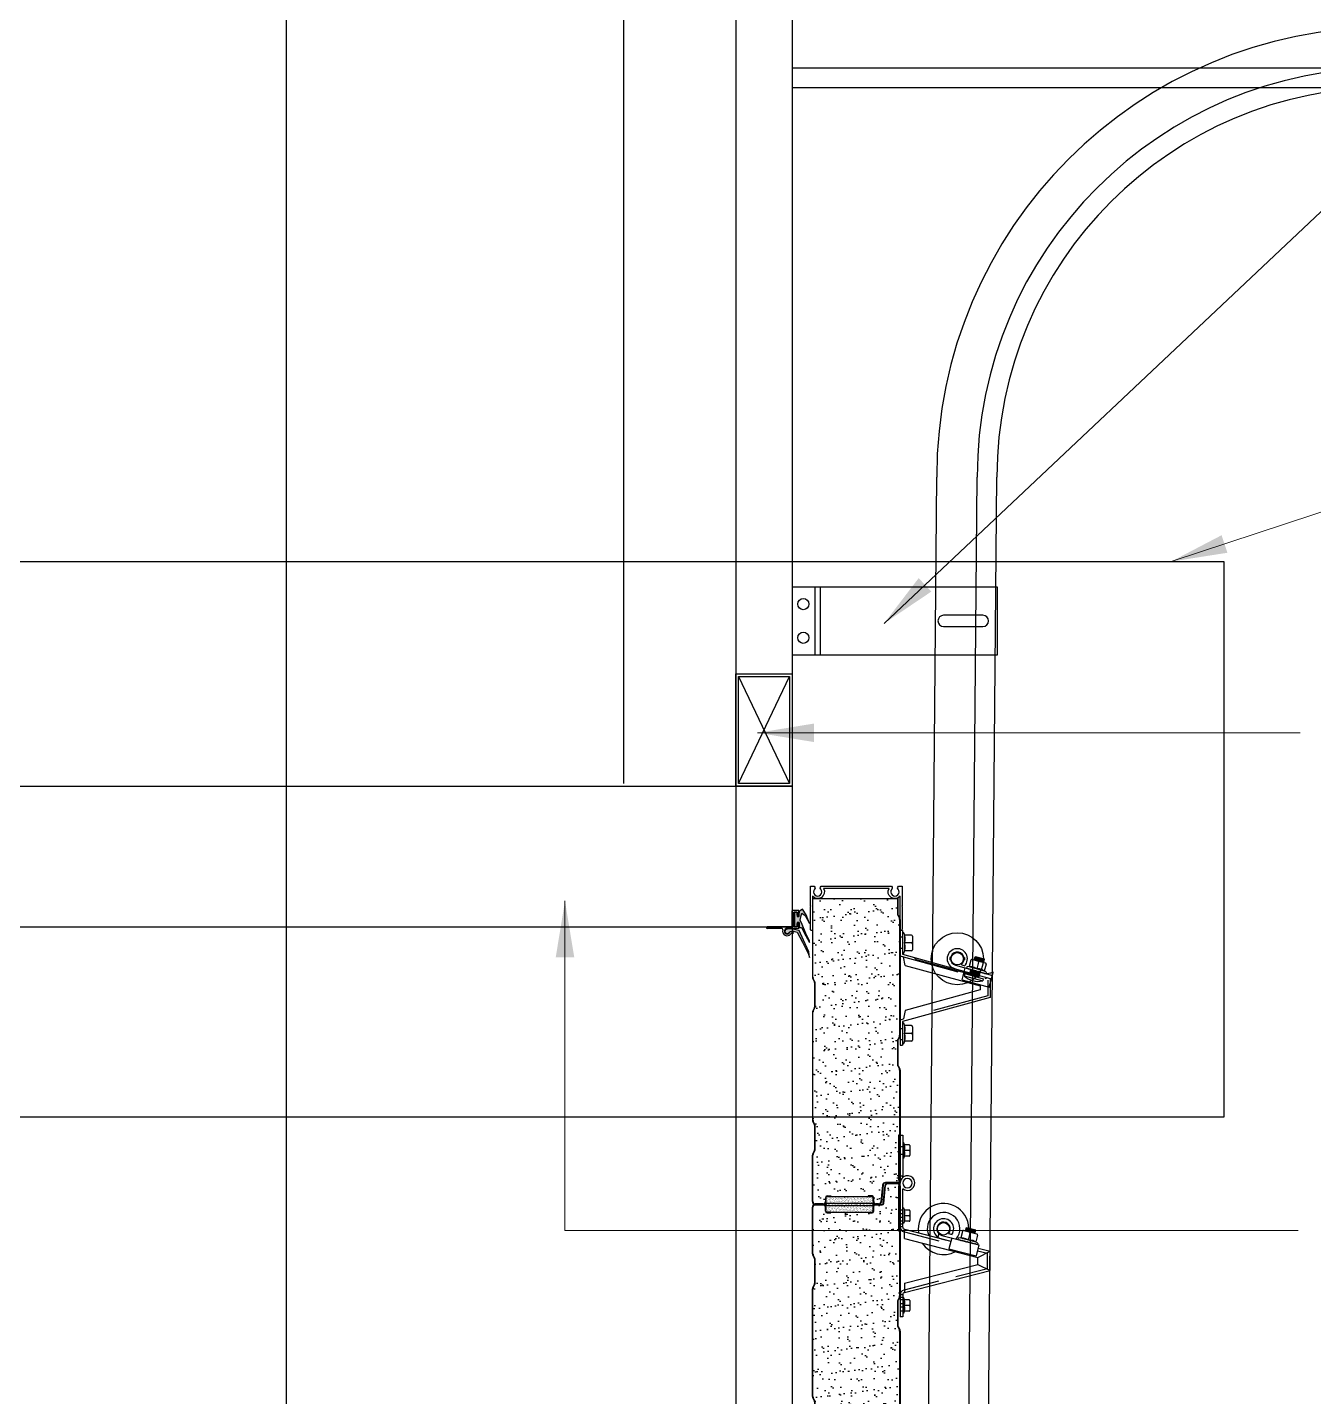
# Model space of a CAD drawing. Header units: millimetres. Extents: x 909 to 159266, y 137 to 21462.
# Drawn here: x 41708 to 42851, y 11241 to 12459 of the extents above; entities that cross this region are included whole.
import ezdxf

# ---------------------------------------------------------------- set-up
doc = ezdxf.new("R2010")
doc.units = ezdxf.units.MM
doc.header["$LTSCALE"] = 50
doc.header["$MEASUREMENT"] = 0
for name, pattern in [('HIDDEN', [2, 1, -1]), ('HIDDEN2', [0.1875, 0.125, -0.0625]), ('주단면도-2$0$주단면도-1$0$STD_CENTER', [66, 60, -2, 2, -2])]:
    doc.linetypes.add(name, pattern=pattern)
for name, color, linetype in [('HFC-23-파이프', 3, 'Continuous'), ('OHD Frame', 2, 'Continuous'), ('OHD Panel', 5, 'Continuous'), ('OHD Track', 4, 'Continuous'), ('주단면도-1$0$A-SECT-DOOR', 8, 'Continuous'), ('주단면도-1$0$주단면도-1$0$A-FLOR-GW', 6, 'Continuous'), ('주단면도-2$0$주단면도-1$0$A-ST-AXIS-CEN', 252, '주단면도-2$0$주단면도-1$0$STD_CENTER')]:
    doc.layers.add(name, color=color, linetype=linetype)
doc.styles.get("Standard").update_dxf_attribs({"font": 'NanumGothicBold.ttf'})
doc.dimstyles.new('ISO-25', dxfattribs={"dimtxt": 2.5, "dimasz": 2.5, "dimexe": 1.25, "dimexo": 0.625, "dimtad": 1, "dimtxsty": 'Standard', "dimcen": 2.5, "dimadec": 0, "dimazin": 0, "dimtfac": 1, "dimtmove": 0, "dimatfit": 3, "dimfxl": 1, "dimarcsym": 0})

# ---------------------------------------------------------------- blocks, each defined once
blk = doc.blocks.new('2인치 TOP HINGE 단면')
for p, q in [((15487.1, 13540.1), (15487.1, 13517.6)), ((15489.1, 13540.1), (15487.1, 13540.1)), ((15489.1, 13540.1), (15489.1, 13519.1)), ((15490.4, 13538.1), (15489.1, 13538.1)), ((15497.1, 13536.1), (15491.1, 13536.1)), ((15491.1, 13536.1), (15491.1, 13522.1)), ((15498.1, 13535.1), (15498.1, 13523.1)), ((15489.1, 13520.1), (15490.4, 13520.1)), ((15489.1, 13519.1), (15567.1, 13497.6)), ((15497.1, 13529.1), (15491.1, 13529.1)), ((15497.1, 13522.1), (15491.1, 13522.1)), ((15487.1, 13517.6), (15490.1, 13516.8)), ((15491.5, 13509.1), (15490.1, 13516.8)), ((15491.5, 13509.1), (15558.1, 13490.8)), ((15532.5, 13516), (15531.4, 13516)), ((15531.4, 13516), (15531.4, 13514)), ((15532.5, 13514), (15531.4, 13514)), ((15536.3, 13509.2), (15569.1, 13500.2)), ((15541.2, 13510), (15544.2, 13508.6)), ((15542.1, 13496.2), (15545, 13506.8)), ((15543.3, 13516), (15544.4, 13516)), ((15543.3, 13514), (15544.4, 13514)), ((15544.4, 13516), (15544.4, 13514)), ((15546.3, 13507.7), (15546, 13506.6)), ((15550, 13513.7), (15548.5, 13508)), ((15548.5, 13508), (15561.9, 13504.2)), ((15551.3, 13514.4), (15562.8, 13511.3)), ((15561.5, 13511.9), (15552.9, 13514.7)), ((15553.2, 13514.3), (15552.9, 13514.7)), ((15552.9, 13514), (15553.1, 13514.2)), ((15553, 13514.8), (15553.4, 13515)), ((15553.2, 13515.7), (15553.6, 13515.9)), ((15561.7, 13512.8), (15553.2, 13515.6)), ((15553.4, 13515.2), (15553.2, 13515.6)), ((15553.4, 13516.6), (15553.9, 13516.8)), ((15562, 13513.7), (15553.4, 13516.5)), ((15553.6, 13516), (15553.4, 13516.4)), ((15562, 13514.6), (15554, 13516.8)), ((15556.8, 13511.9), (15555.2, 13506.1)), ((15561.5, 13512), (15561.2, 13512.4)), ((15561.2, 13511.7), (15561.4, 13511.9)), ((15561.3, 13512.5), (15561.7, 13512.7)), ((15561.5, 13513.4), (15561.9, 13513.6)), ((15561.7, 13512.9), (15561.5, 13513.3)), ((15561.9, 13513.7), (15561.7, 13514.1)), ((15561.8, 13514.3), (15562, 13514.4)), ((15563.5, 13510), (15561.9, 13504.2)), ((15542.1, 13496.2), (15566.2, 13489.6)), ((15544.6, 13501.8), (15544.1, 13499.8)), ((15544.1, 13499.8), (15560.5, 13495.3)), ((15544.6, 13501.8), (15561, 13497.2)), ((15547, 13506.5), (15547, 13506.3)), ((15547, 13506.5), (15547.9, 13506)), ((15548, 13506.3), (15547.9, 13506)), ((15548, 13506.3), (15548.9, 13505.8)), ((15558.6, 13503.3), (15559.5, 13502.8)), ((15559.6, 13503.1), (15559.5, 13502.8)), ((15559.6, 13503.1), (15560.5, 13502.6)), ((15560.5, 13502.8), (15560.5, 13502.6)), ((15560.5, 13502.8), (15561.4, 13502.3)), ((15561, 13497.2), (15560.5, 13495.3)), ((15561.5, 13502.5), (15561.4, 13502.3)), ((15561.5, 13502.5), (15562.4, 13502)), ((15563.7, 13503), (15563.4, 13501.9)), ((15566.2, 13489.6), (15569.8, 13502.7)), ((15567.1, 13497.6), (15567.1, 13480.6)), ((15558.1, 13487.5), (15491.5, 13469.1)), ((15558.1, 13490.8), (15558.1, 13487.5)), ((15567.1, 13480.6), (15489.1, 13459.1)), ((15487.1, 13460.6), (15490.1, 13461.5)), ((15487.1, 13460.6), (15487.1, 13438.1)), ((15489.1, 13459.1), (15489.1, 13438.1)), ((15491.5, 13469.1), (15490.1, 13461.5)), ((15490.4, 13457.6), (15489.1, 13457.6)), ((15497.1, 13455.6), (15491.1, 13455.6)), ((15491.1, 13455.6), (15491.1, 13441.6)), ((15497.1, 13448.6), (15491.1, 13448.6)), ((15498.1, 13454.6), (15498.1, 13442.6)), ((15487.1, 13438.1), (15489.1, 13438.1)), ((15489.4, 13441.6), (15489.1, 13440.6)), ((15489.1, 13439.6), (15490.4, 13439.6)), ((15497.1, 13441.6), (15491.1, 13441.6))]:
    blk.add_line(p, q)
at = {"color": 5, "linetype": 'HIDDEN'}
for p, q in [((15489.1, 13534.1), (15487.1, 13534.1)), ((15489.1, 13524.1), (15487.1, 13524.1)), ((15490.1, 13516.8), (15565.1, 13496.1)), ((15501.3, 13514.5), (15499.6, 13516.2)), ((15501.3, 13514.5), (15562.8, 13497.6)), ((15548.7, 13501.4), (15549.1, 13501.6)), ((15557.2, 13498.5), (15548.7, 13501.3)), ((15548.9, 13500.9), (15548.7, 13501.3)), ((15548.7, 13500.6), (15548.9, 13500.7)), ((15548.9, 13502.3), (15549.3, 13502.5)), ((15557.5, 13499.4), (15548.9, 13502.2)), ((15549.1, 13501.7), (15548.9, 13502.1)), ((15557.7, 13500.2), (15549.1, 13503.1)), ((15549.2, 13503.1), (15549.6, 13503.4)), ((15549.4, 13502.6), (15549.2, 13503)), ((15549.4, 13504), (15549.8, 13504.2)), ((15557.9, 13501.1), (15549.4, 13503.9)), ((15549.6, 13503.5), (15549.4, 13503.9)), ((15558.2, 13502), (15549.6, 13504.8)), ((15549.9, 13504.4), (15549.6, 13504.8)), ((15549.7, 13504.9), (15550.1, 13505.1)), ((15550.1, 13505.2), (15550, 13505.5)), ((15558.4, 13502.9), (15553.5, 13504.5)), ((15556.9, 13499), (15557.4, 13499.3)), ((15557.2, 13498.6), (15556.9, 13499)), ((15557, 13498.3), (15557.2, 13498.4)), ((15557.4, 13499.4), (15557.2, 13499.8)), ((15557.3, 13500), (15557.7, 13500.2)), ((15557.5, 13500.8), (15557.9, 13501.1)), ((15557.7, 13500.3), (15557.5, 13500.7)), ((15557.7, 13501.7), (15558.1, 13501.9)), ((15557.9, 13501.2), (15557.7, 13501.6)), ((15558.2, 13502.1), (15557.9, 13502.5)), ((15558, 13502.6), (15558.4, 13502.8)), ((15558.4, 13502.9), (15558.3, 13503.2)), ((15562.8, 13497.6), (15565.1, 13498.2)), ((15565.1, 13496.1), (15565.1, 13482.1)), ((15565.1, 13482.1), (15490.1, 13461.5)), ((15487.1, 13453.1), (15489.1, 13453.1)), ((15487.1, 13443.1), (15489.1, 13443.1))]:
    blk.add_line(p, q, dxfattribs=at)
at = {"color": 0}
for p, q in [((15548.9, 13506), (15548.9, 13505.8)), ((15548.9, 13506), (15549.8, 13505.5)), ((15549.9, 13505.7), (15549.8, 13505.5)), ((15549.9, 13505.7), (15550.8, 13505.2)), ((15550.9, 13505.5), (15550.8, 13505.2)), ((15550.9, 13505.5), (15551.8, 13505)), ((15551.8, 13505.2), (15551.8, 13505)), ((15551.8, 13505.2), (15552.7, 13504.7)), ((15552.8, 13504.9), (15552.7, 13504.7)), ((15552.8, 13504.9), (15553.7, 13504.4)), ((15553.8, 13504.7), (15553.7, 13504.4)), ((15553.8, 13504.7), (15554.7, 13504.2)), ((15554.7, 13504.4), (15554.7, 13504.2)), ((15554.7, 13504.4), (15555.6, 13503.9)), ((15555.7, 13504.1), (15555.6, 13503.9)), ((15555.7, 13504.1), (15556.6, 13503.6)), ((15556.7, 13503.9), (15556.6, 13503.6)), ((15556.7, 13503.9), (15557.6, 13503.4)), ((15557.6, 13503.6), (15557.6, 13503.4)), ((15557.6, 13503.6), (15558.5, 13503.1)), ((15558.6, 13503.3), (15558.5, 13503.1))]:
    blk.add_line(p, q, dxfattribs=at)
for radius in [23.2, 5.5]:
    blk.add_circle((15537.9, 13515), radius)
for centre, radius, start, end in [((15479.1, 13532.6), 12.5, 343.7398, 26.1039), ((15497.1, 13535.1), 1, 0, 90), ((15479.1, 13525.6), 12.5, 333.8961, 16.2602), ((15497.1, 13530.1), 1, 270, 0), ((15497.1, 13528.1), 1, 0, 90), ((15497.1, 13523.1), 1, 270, 0), ((15537.9, 13515), 9, 314.5896, 254.5896), ((15537.9, 13515), 6, 303.7237, 254.5896), ((15548.6, 13495.5), 12.5, 58.3294, 100.6935), ((15551, 13513.5), 1, 74.5896, 164.5896), ((15553, 13514.7), 0.0908, 119.5896, 209.5896), ((15553.1, 13514.2), 0.0908, 299.5896, 29.5896), ((15553.2, 13515.6), 0.0908, 119.5896, 209.5896), ((15553.5, 13516.5), 0.0908, 119.5896, 209.5896), ((15553.3, 13515.1), 0.0908, 299.5896, 29.5896), ((15553.6, 13516), 0.0908, 299.5896, 29.5896), ((15553.9, 13516.7), 0.0908, 74.5896, 119.5896), ((15555.8, 13512.2), 1, 344.5896, 74.5896), ((15557.8, 13511.6), 1, 74.5896, 164.5896), ((15561.3, 13512.4), 0.0908, 119.5896, 209.5896), ((15561.4, 13511.9), 0.0908, 299.5896, 29.5896), ((15561.6, 13513.3), 0.0908, 119.5896, 209.5896), ((15561.8, 13514.2), 0.0908, 119.5896, 209.5896), ((15561.6, 13512.8), 0.0908, 299.5896, 29.5896), ((15561.9, 13513.7), 0.0908, 299.5896, 29.5896), ((15562, 13514.5), 0.0908, 299.5896, 74.5896), ((15562.6, 13510.3), 1, 344.5896, 74.5896), ((15556.8, 13514), 19.1, 228.1086, 281.0706), ((15555.4, 13493.6), 12.5, 48.4857, 90.8498), ((15564.1, 13513.1), 11.2, 260.9927, 297.9738), ((15569.3, 13502.8), 0.478, 341.8557, 77.3236), ((15479.1, 13452.1), 12.5, 343.7398, 26.1039), ((15479.1, 13445.1), 12.5, 333.8961, 16.2602), ((15497.1, 13454.6), 1, 0, 90), ((15497.1, 13449.6), 1, 270, 0), ((15497.1, 13447.6), 1, 0, 90), ((15497.1, 13442.6), 1, 270, 0)]:
    blk.add_arc(centre, radius, start, end)
at = {"color": 5, "linetype": 'HIDDEN'}
for centre, start, end in [((15548.7, 13501.3), 119.5896, 209.5896), ((15549, 13502.2), 119.5896, 209.5896), ((15548.8, 13500.8), 299.5896, 29.5896), ((15549.2, 13503), 119.5896, 209.5896), ((15549.1, 13501.7), 299.5896, 29.5896), ((15549.3, 13502.6), 299.5896, 29.5896), ((15549.5, 13503.9), 119.5896, 209.5896), ((15549.7, 13504.8), 119.5896, 209.5896), ((15549.5, 13503.4), 299.5896, 29.5896), ((15549.8, 13504.3), 299.5896, 29.5896), ((15550, 13505.2), 299.5896, 29.5896), ((15557.3, 13499.9), 119.5896, 209.5896), ((15557.1, 13498.5), 299.5896, 29.5896), ((15557.4, 13499.4), 299.5896, 29.5896), ((15557.5, 13500.8), 119.5896, 209.5896), ((15557.8, 13501.6), 119.5896, 209.5896), ((15557.6, 13500.3), 299.5896, 29.5896), ((15558, 13502.5), 119.5896, 209.5896), ((15557.9, 13501.1), 299.5896, 29.5896), ((15558.1, 13502), 299.5896, 29.5896), ((15558.3, 13502.9), 299.5896, 29.5896)]:
    blk.add_arc(centre, 0.0908, start, end, dxfattribs=at)
blk = doc.blocks.new('프레임100X50X2.3T')
at = {"color": 1}
for p, q in [((105125.2, -46858.7), (105170.6, -46763.3)), ((105125.2, -46763.3), (105170.6, -46858.7))]:
    blk.add_line(p, q, dxfattribs=at)
at = {"layer": 'OHD Frame'}
for points in [[(105172.9, -46761), (105172.9, -46861), (105122.9, -46861), (105122.9, -46761)], [(105170.6, -46763.3), (105170.6, -46858.7), (105125.2, -46858.7), (105125.2, -46763.3)]]:
    blk.add_lwpolyline(points, close=True, dxfattribs=at)
blk = doc.blocks.new('A$C1B0F701D')
at = {"layer": 'OHD Panel'}
for p, q in [((2.5, 501), (9.5, 501)), ((9.5, 501), (2.5, 501)), ((2.5, 500.5), (9.5, 500.5)), ((0, 457.1), (0, 498.5)), ((0.5, 457.1), (0.5, 498.5)), ((11.5, 498.5), (11.5, 496)), ((11.5, 495), (11.5, 498.5)), ((12, 498.5), (12, 496)), ((12, 495), (12, 498.5)), ((16.5, 494), (13, 494)), ((13, 493.5), (16.5, 493.5)), ((16.5, 493.5), (16.5, 494)), ((1.8, 452.9), (0.3, 456)), ((2.2, 453.1), (0.7, 456.2)), ((2, 431), (2, 452)), ((2.5, 431), (2.5, 452)), ((0.3, 427), (1.8, 430.1)), ((0.7, 426.8), (2.2, 429.9)), ((0, 330.1), (0, 425.9)), ((0.5, 330.1), (0.5, 425.9)), ((1.8, 325.9), (0.3, 329)), ((2.2, 326.1), (0.7, 329.2)), ((2, 304), (2, 325)), ((2.5, 304), (2.5, 325)), ((0, 298.9), (0, 203.1)), ((0.3, 300), (1.8, 303.1)), ((0.5, 203.1), (0.5, 298.9)), ((0.7, 299.8), (2.2, 302.9)), ((1.8, 198.9), (0.3, 202)), ((2.2, 199.1), (0.7, 202.2)), ((2, 177), (2, 198)), ((2.5, 177), (2.5, 198)), ((0, 171.9), (0, 76.1)), ((0.3, 173), (1.8, 176.1)), ((0.5, 76.1), (0.5, 171.9)), ((0.7, 172.8), (2.2, 175.9)), ((1.8, 71.9), (0.3, 75)), ((2.2, 72.1), (0.7, 75.2)), ((2, 50), (2, 71)), ((2.5, 50), (2.5, 71)), ((0.3, 46), (1.8, 49.1)), ((0.7, 45.8), (2.2, 48.9)), ((0, 3.5), (0, 44.9)), ((0.5, 3.5), (0.5, 44.9)), ((9.5, 1.5), (2.5, 1.5)), ((9.5, 1), (2.5, 1)), ((11.5, 7), (11.5, 3.5)), ((12, 7), (12, 3.5)), ((13, 8.5), (16.5, 8.5)), ((16.5, 8), (13, 8)), ((16.5, 8.5), (16.5, 8))]:
    blk.add_line(p, q, dxfattribs=at)
for centre, radius, start, end in [((2.5, 498.5), 2.5, 90, 180), ((2.5, 498.5), 2, 90, 180), ((9.5, 498.5), 2.5, 0, 90), ((9.5, 498.5), 2, 0, 90), ((13, 495), 1.5, 180, 270), ((13, 495), 1, 180, 270), ((2.5, 457.1), 2.5, 180, 206.5651), ((2.5, 457.1), 2, 180, 206.5651), ((0, 452), 2, 0, 26.5651), ((0, 452), 2.5, 0, 26.5651), ((2.5, 425.9), 2.5, 153.4349, 180), ((2.5, 425.9), 2, 153.4349, 180), ((0, 431), 2, 333.4349, 0), ((0, 431), 2.5, 333.4349, 0), ((2.5, 330.1), 2.5, 180, 206.5651), ((2.5, 330.1), 2, 180, 206.5651), ((0, 325), 2, 0, 26.5651), ((0, 325), 2.5, 0, 26.5651), ((2.5, 298.9), 2.5, 153.4349, 180), ((2.5, 298.9), 2, 153.4349, 180), ((0, 304), 2, 333.4349, 0), ((0, 304), 2.5, 333.4349, 0), ((2.5, 203.1), 2.5, 180, 206.5651), ((2.5, 203.1), 2, 180, 206.5651), ((0, 198), 2, 0, 26.5651), ((0, 198), 2.5, 0, 26.5651), ((2.5, 171.9), 2.5, 153.4349, 180), ((2.5, 171.9), 2, 153.4349, 180), ((0, 177), 2, 333.4349, 0), ((0, 177), 2.5, 333.4349, 0), ((2.5, 76.1), 2.5, 180, 206.5651), ((2.5, 76.1), 2, 180, 206.5651), ((0, 71), 2, 0, 26.5651), ((0, 71), 2.5, 0, 26.5651), ((0, 50), 2, 333.4349, 0), ((0, 50), 2.5, 333.4349, 0), ((2.5, 44.9), 2.5, 153.4349, 180), ((2.5, 44.9), 2, 153.4349, 180), ((2.5, 3.5), 2.5, 180, 270), ((2.5, 3.5), 2, 180, 270), ((9.5, 3.5), 2.5, 270, 0), ((9.5, 3.5), 2, 270, 0), ((13, 7), 1.5, 90, 180), ((13, 7), 1, 90, 180)]:
    blk.add_arc(centre, radius, start, end, dxfattribs=at)
blk = doc.blocks.new('A$C2BEC2C56')
h = blk.add_hatch(color=256)
h.dxf.hatch_style = 1
h.paths.add_polyline_path([(27, 477.5), (28, 477.5), (28, 517.5), (27, 517.5)])
h = blk.add_hatch(color=256)
h.dxf.hatch_style = 1
h.paths.add_polyline_path([(27, 22.5), (28, 22.5), (28, 62.5), (27, 62.5)])
for p, q in [((27, 517.5), (27, 477.5)), ((28, 517.5), (27, 517.5)), ((28, 477.5), (28, 517.5)), ((27, 477.5), (28, 477.5)), ((27, 62.5), (27, 22.5)), ((27, 22.5), (28, 22.5))]:
    blk.add_line(p, q)
at = {"layer": 'OHD Panel'}
for p, q in [((13.5, 501.9), (15.2, 517.8)), ((14, 501.8), (15.6, 517.7)), ((17.6, 520), (26, 520)), ((17.6, 519.5), (26, 519.5)), ((28, 517.5), (28, 419.6)), ((28.5, 517.5), (28.5, 419.6)), ((4.5, 495), (4.5, 499.5)), ((5, 495), (5, 499.5)), ((6, 501), (12.5, 501)), ((6, 500.5), (12.5, 500.5)), ((0, 494), (3.5, 494)), ((0, 493.5), (0, 494)), ((0, 493.5), (3.5, 493.5)), ((26, 414.5), (26, 393.5)), ((27.8, 418.7), (26.3, 415.6)), ((26.5, 414.5), (26.5, 393.5)), ((28.2, 418.5), (26.7, 415.4)), ((26.3, 392.4), (27.8, 389.3)), ((26.7, 392.6), (28.2, 389.5)), ((28, 388.4), (28, 285.6)), ((28.5, 388.4), (28.5, 285.6)), ((26, 280.5), (26, 259.5)), ((27.8, 284.7), (26.3, 281.6)), ((26.5, 280.5), (26.5, 259.5)), ((28.2, 284.5), (26.7, 281.4)), ((26.3, 258.4), (27.8, 255.3)), ((26.7, 258.6), (28.2, 255.5)), ((28, 254.4), (28, 151.6)), ((28.5, 254.4), (28.5, 151.6)), ((26, 146.5), (26, 125.5)), ((27.8, 150.7), (26.3, 147.6)), ((26.5, 146.5), (26.5, 125.5)), ((28.2, 150.5), (26.7, 147.4)), ((26.3, 124.4), (27.8, 121.3)), ((26.7, 124.6), (28.2, 121.5)), ((28, 120.4), (28, 22.5)), ((28.5, 120.4), (28.5, 22.5)), ((28, 62.5), (27, 62.5)), ((28, 22.5), (28, 62.5)), ((12.9, 18.3), (11.3, 3.3)), ((13.4, 18.2), (11.8, 3.2)), ((26, 20.5), (15.4, 20.5)), ((26, 20), (15.4, 20)), ((3.5, 8.5), (0, 8.5)), ((0, 8.5), (0, 8)), ((3.5, 8), (0, 8)), ((4.5, 3.5), (4.5, 7)), ((5, 3.5), (5, 7)), ((9.3, 1.5), (7, 1.5)), ((9.3, 1), (7, 1))]:
    blk.add_line(p, q, dxfattribs=at)
for centre, radius, start, end in [((17.6, 517.5), 2.5, 90, 173.991), ((17.6, 517.5), 2, 90, 173.991), ((26, 517.5), 2.5, 0, 90), ((26, 517.5), 2, 0, 90), ((6, 499.5), 1.5, 90, 180), ((6, 499.5), 1, 90, 180), ((12.5, 502), 1, 270, 353.991), ((12.5, 502), 1.5, 270, 353.991), ((3.5, 495), 1, 270, 0), ((3.5, 495), 1.5, 270, 0), ((28.5, 414.5), 2.5, 153.4349, 180), ((28.5, 414.5), 2, 153.4349, 180), ((26, 419.6), 2, 333.4349, 0), ((26, 419.6), 2.5, 333.4349, 0), ((28.5, 393.5), 2.5, 180, 206.5651), ((28.5, 393.5), 2, 180, 206.5651), ((26, 388.4), 2, 0, 26.5651), ((26, 388.4), 2.5, 0, 26.5651), ((28.5, 280.5), 2.5, 153.4349, 180), ((28.5, 280.5), 2, 153.4349, 180), ((26, 285.6), 2, 333.4349, 0), ((26, 285.6), 2.5, 333.4349, 0), ((28.5, 259.5), 2.5, 180, 206.5651), ((28.5, 259.5), 2, 180, 206.5651), ((26, 254.4), 2, 0, 26.5651), ((26, 254.4), 2.5, 0, 26.5651), ((28.5, 146.5), 2.5, 153.4349, 180), ((28.5, 146.5), 2, 153.4349, 180), ((26, 151.6), 2, 333.4349, 0), ((26, 151.6), 2.5, 333.4349, 0), ((28.5, 125.5), 2.5, 180, 206.5651), ((28.5, 125.5), 2, 180, 206.5651), ((26, 120.4), 2, 0, 26.5651), ((26, 120.4), 2.5, 0, 26.5651), ((15.4, 18), 2.5, 90, 173.991), ((15.4, 18), 2, 90, 173.991), ((26, 22.5), 2.5, 270, 0), ((26, 22.5), 2, 270, 0), ((3.5, 7), 1.5, 0, 90), ((3.5, 7), 1, 0, 90), ((7, 3.5), 2.5, 180, 270), ((7, 3.5), 2, 180, 270), ((9.3, 3.5), 2, 270, 353.991), ((9.3, 3.5), 2.5, 270, 353.991)]:
    blk.add_arc(centre, radius, start, end, dxfattribs=at)
blk = doc.blocks.new('A$C23A425F1')
h = blk.add_hatch()
h.set_pattern_fill('AR-SAND', color=2)
h.set_pattern_definition([(37.5, (-10314.7876, 683.2013), (-0.06299336, 1.92682377), [0, -1.52, 0, -1.7, 0, -1.625]), (7.5, (-10314.7876, 683.2013), (1.7697767, 2.82214607), [0, -0.82, 0, -1.37, 0, -0.525]), (327.5, (-10316.0176, 683.2013), (3.11414186, 0.00565905), [0, -0.5, 0, -1.8, 0, -2.35]), (317.5, (-10316.0176, 683.2013), (3.0061266, 0.87767556), [0, -0.25, 0, -1.18, 0, -1.35])])
edge = h.paths.add_edge_path()
edge.add_arc((41, 7), 1, 0, 90)
edge.add_line((41, 8), (1, 8))
edge.add_arc((1, 7), 1, 90, 180)
edge.add_line((0, 7), (0, 0))
edge.add_line((0, 0), (42, 0))
edge.add_line((42, 0), (42, 7))
at = {"color": 2}
for p, q in [((0, 7), (0, 0)), ((0, 0), (42, 0)), ((1, 8), (41, 8)), ((42, 7), (42, 0))]:
    blk.add_line(p, q, dxfattribs=at)
for centre, start, end in [((1, 7), 90, 180), ((41, 7), 0, 90)]:
    blk.add_arc(centre, 1, start, end, dxfattribs=at)
blk = doc.blocks.new('A$C56DB41DC')
h = blk.add_hatch()
h.set_pattern_fill('AR-SAND', color=253, scale=0.3)
h.set_pattern_definition([(37.5, (-85037.311, 18117.669), (-0.4800094, 14.6823971), [0, -11.5824, 0, -12.954, 0, -12.3825]), (7.5, (-85037.311, 18117.669), (13.4856985, 21.504753), [0, -6.2484, 0, -10.4394, 0, -4.0005]), (327.5, (-85046.684, 18117.669), (23.7297711, 0.0431155), [0, -3.81, 0, -13.716, 0, -17.907]), (317.5, (-85046.684, 18117.669), (22.9066936, 6.6878797), [0, -1.905, 0, -8.9916, 0, -10.287])])
h.paths.add_polyline_path([(77.5, 121.4, 0.116434), (77.3, 122.3), (75.8, 125.4, -0.116434), (75.5, 126.5), (75.5, 147.5, -0.116434), (75.8, 148.6), (77.3, 151.7, 0.116434), (77.5, 152.6), (77.5, 255.4, 0.116434), (77.3, 256.3), (75.8, 259.4, -0.116434), (75.5, 260.5), (75.5, 281.5, -0.116434), (75.8, 282.6), (77.3, 285.7, 0.116434), (77.5, 286.6), (77.5, 389.4, 0.116434), (77.3, 390.3), (75.8, 393.4, -0.116434), (75.5, 394.5), (75.5, 415.5, -0.116434), (75.8, 416.6), (77.3, 419.7, 0.116434), (77.5, 420.6), (77.5, 478.5), (76.5, 478.5), (76.5, 518.5), (77.5, 518.5, 0.414214), (75.5, 520.5), (67.1, 520.5, 0.383819), (65.1, 518.7), (63.5, 502.8, -0.383819), (62, 501.5), (55.5, 501.5, 0.414214), (54.5, 500.5), (54.5, 496, -0.414214), (53, 494.5), (49.5, 494.5), (49.5, 495), (16.5, 495), (16.5, 494.5), (13, 494.5, -0.414214), (11.5, 496), (11.5, 499.5, 0.414214), (9.5, 501.5), (2.5, 501.5, 0.414214), (0.5, 499.5), (0.5, 458.1, 0.116434), (0.7, 457.2), (2.2, 454.1, -0.116434), (2.5, 453), (2.5, 432, -0.116434), (2.2, 430.9), (0.7, 427.8, 0.116434), (0.5, 426.9), (0.5, 331.1, 0.116434), (0.7, 330.2), (2.2, 327.1, -0.116434), (2.5, 326), (2.5, 305, -0.116434), (2.2, 303.9), (0.7, 300.8, 0.116434), (0.5, 299.9), (0.5, 204.1, 0.116434), (0.7, 203.2), (2.2, 200.1, -0.116434), (2.5, 199), (2.5, 178, -0.116434), (2.2, 176.9), (0.7, 173.8, 0.116434), (0.5, 172.9), (0.5, 77.1, 0.116434), (0.7, 76.2), (2.2, 73.1, -0.116434), (2.5, 72), (2.5, 51, -0.116434), (2.2, 49.9), (0.7, 46.8, 0.116434), (0.5, 45.9), (0.5, 4.5, 0.414214), (2.5, 2.5), (9.5, 2.5, 0.414214), (11.5, 4.5), (11.5, 8, -0.414214), (13, 9.5), (16.5, 9.5), (16.5, 9), (49.5, 9), (49.5, 9.5), (53, 9.5, -0.414214), (54.5, 8), (54.5, 4.5, 0.414214), (56.5, 2.5), (58.8, 2.5, 0.383819), (60.8, 4.3), (62.4, 19.3, -0.383819), (64.9, 21.5), (75.5, 21.5, 0.414214), (77.5, 23.5), (76.5, 23.5), (76.5, 63.5), (77.5, 63.5)])
at = {"color": 5}
for name, p in [('A$C2BEC2C56', (49.5, 1)), ('A$C1B0F701D', (0, 1))]:
    blk.add_blockref(name, p, dxfattribs=at)
at = {"color": 6, "xscale": -1, "rotation": 180}
blk.add_blockref('A$C23A425F1', (12, 503), dxfattribs=at)
at = {"color": 6}
blk.add_blockref('A$C23A425F1', (12, 1), dxfattribs=at)
blk = doc.blocks.new('2ROLLER')
for p, q in [((-153832.4, -193.2, 0), (-153833.9, -199, 0)), ((-153831.2, -192.4, 0), (-153819.6, -195.4, 0)), ((-153829.6, -192, 0), (-153829.2, -191.8, 0)), ((-153821, -194.8, 0), (-153829.6, -192.1, 0)), ((-153829.4, -192.6, 0), (-153829.6, -192.2, 0)), ((-153829.6, -192.8, 0), (-153829.4, -192.7, 0)), ((-153820.8, -193.9, 0), (-153829.4, -191.2, 0)), ((-153829.1, -191.7, 0), (-153829.4, -191.3, 0)), ((-153829.3, -191.2, 0), (-153828.9, -190.9, 0)), ((-153829.1, -190.3, 0), (-153828.7, -190, 0)), ((-153820.5, -193, 0), (-153829.1, -190.3, 0)), ((-153828.9, -190.8, 0), (-153829.1, -190.4, 0)), ((-153820.5, -192.1, 0), (-153828.6, -190, 0)), ((-153821.3, -195, 0), (-153821, -194.8, 0)), ((-153821.2, -194.2, 0), (-153820.8, -194, 0)), ((-153821, -194.7, 0), (-153821.2, -194.3, 0)), ((-153821, -193.3, 0), (-153820.6, -193.1, 0)), ((-153820.8, -193.8, 0), (-153821, -193.4, 0)), ((-153820.8, -192.4, 0), (-153820.5, -192.3, 0)), ((-153820.6, -193, 0), (-153820.8, -192.6, 0)), ((-153853.3, -195.2, 0), (-153854.1, -198.4, 0)), ((-153851.3, -199.7, 0), (-153842.6, -201.9, 0)), ((-153850.6, -196.7, 0), (-153817.7, -205.2, 0)), ((-153844.8, -195.1, 0), (-153841.6, -196, 0)), ((-153841.9, -199, 0), (-153844.4, -208.7, 0)), ((-153836.1, -199.2, 0), (-153836.4, -200.4, 0)), ((-153836.4, -200.4, 0), (-153835.4, -200.7, 0)), ((-153835.4, -200.4, 0), (-153835.4, -200.7, 0)), ((-153835.4, -200.4, 0), (-153834.4, -200.9, 0)), ((-153834.4, -200.7, 0), (-153834.4, -200.9, 0)), ((-153834.4, -200.7, 0), (-153833.5, -201.2, 0)), ((-153834.4, -200.7, 0), (-153833.5, -201.2, 0)), ((-153833.9, -199, 0), (-153820.4, -202.5, 0)), ((-153825.7, -194.9, 0), (-153827.2, -200.7, 0)), ((-153823.7, -203.4, 0), (-153822.8, -203.9, 0)), ((-153823.7, -203.4, 0), (-153822.8, -203.9, 0)), ((-153822.8, -203.7, 0), (-153822.8, -203.9, 0)), ((-153822.8, -203.7, 0), (-153821.9, -204.1, 0)), ((-153822.8, -203.7, 0), (-153821.9, -204.1, 0)), ((-153821.8, -203.9, 0), (-153821.9, -204.1, 0)), ((-153821.8, -203.9, 0), (-153820.9, -204.4, 0)), ((-153821.8, -203.9, 0), (-153820.9, -204.4, 0)), ((-153820.8, -204.2, 0), (-153820.9, -204.4, 0)), ((-153820.8, -204.2, 0), (-153819.9, -204.6, 0)), ((-153820.8, -204.2, 0), (-153819.9, -204.6, 0)), ((-153818.9, -196.6, 0), (-153820.4, -202.5, 0)), ((-153817.7, -205.2, 0), (-153820.2, -214.9, 0)), ((-153819.9, -204.6, 0), (-153818.9, -204.9, 0)), ((-153818.6, -203.7, 0), (-153818.9, -204.9, 0)), ((-153818.8, -204.4, 0), (-153818.9, -204.7, 0)), ((-153844.4, -208.7, 0), (-153820.2, -214.9, 0))]:
    blk.add_line(p, q)
at = {"color": 0}
for p, q in [((-153833.4, -200.9, 0), (-153833.5, -201.2, 0)), ((-153833.4, -200.9, 0), (-153832.5, -201.4, 0)), ((-153833.4, -200.9, 0), (-153832.5, -201.4, 0)), ((-153832.4, -201.2, 0), (-153832.5, -201.4, 0)), ((-153832.4, -201.2, 0), (-153831.5, -201.7, 0)), ((-153832.4, -201.2, 0), (-153831.5, -201.7, 0)), ((-153831.5, -201.4, 0), (-153831.5, -201.7, 0)), ((-153831.5, -201.4, 0), (-153830.6, -201.9, 0)), ((-153831.5, -201.4, 0), (-153830.6, -201.9, 0)), ((-153830.5, -201.7, 0), (-153830.6, -201.9, 0)), ((-153830.5, -201.7, 0), (-153829.6, -202.1, 0)), ((-153830.5, -201.7, 0), (-153829.6, -202.1, 0)), ((-153829.5, -201.9, 0), (-153829.6, -202.1, 0)), ((-153829.5, -201.9, 0), (-153828.6, -202.4, 0)), ((-153829.5, -201.9, 0), (-153828.6, -202.4, 0)), ((-153828.6, -202.2, 0), (-153828.6, -202.4, 0)), ((-153828.6, -202.2, 0), (-153827.7, -202.6, 0)), ((-153828.6, -202.2, 0), (-153827.7, -202.6, 0)), ((-153827.6, -202.4, 0), (-153827.7, -202.6, 0)), ((-153827.6, -202.4, 0), (-153826.7, -202.9, 0)), ((-153827.6, -202.4, 0), (-153826.7, -202.9, 0)), ((-153826.6, -202.7, 0), (-153826.7, -202.9, 0)), ((-153826.6, -202.7, 0), (-153825.7, -203.1, 0)), ((-153826.6, -202.7, 0), (-153825.7, -203.1, 0)), ((-153825.7, -202.9, 0), (-153825.7, -203.1, 0)), ((-153825.7, -202.9, 0), (-153824.8, -203.4, 0)), ((-153825.7, -202.9, 0), (-153824.8, -203.4, 0)), ((-153824.7, -203.2, 0), (-153824.8, -203.4, 0)), ((-153824.7, -203.2, 0), (-153823.8, -203.6, 0)), ((-153824.7, -203.2, 0), (-153823.8, -203.6, 0)), ((-153823.7, -203.4, 0), (-153823.8, -203.6, 0))]:
    blk.add_line(p, q, dxfattribs=at)
at = {"color": 5, "linetype": 'HIDDEN'}
blk.add_line((-153823.7, -203.7, 0), (-153823.6, -203.7, 0), dxfattribs=at)
blk.add_circle((-153849.1, -190.9, 0), 5.5)
for centre, radius, start, end in [((-153849.1, -190.9, 0), 22.5, 1.0314, 189.1436), ((-153849.1, -190.9, 0), 14.5, 321.1221, 203.9319), ((-153849.1, -190.9, 0), 9, 326.0942, 255.5654), ((-153849.1, -190.9, 0), 6, 315.5654, 255.5654), ((-153831.5, -193.4, 0), 1, 75.5654, 165.5654), ((-153829.5, -192.1, 0), 0.0908, 120.5654, 210.5654), ((-153829.3, -191.2, 0), 0.0908, 120.5654, 210.5654), ((-153829.4, -192.6, 0), 0.0908, 300.5654, 30.5654), ((-153829.2, -191.7, 0), 0.0908, 300.5654, 30.5654), ((-153829.1, -190.4, 0), 0.0908, 120.5654, 210.5654), ((-153829, -190.9, 0), 0.0908, 300.5654, 30.5654), ((-153828.6, -190.1, 0), 0.0908, 75.5654, 120.5654), ((-153826.6, -194.7, 0), 1, 345.5654, 75.5654), ((-153824.7, -195.1, 0), 1, 75.5654, 165.5654), ((-153821.2, -194.3, 0), 0.0908, 120.5654, 210.5654), ((-153820.9, -193.4, 0), 0.0908, 120.5654, 210.5654), ((-153821.1, -194.8, 0), 0.0908, 300.5654, 30.5654), ((-153820.7, -192.5, 0), 0.0908, 120.5654, 210.5654), ((-153820.9, -193.9, 0), 0.0908, 300.5654, 30.5654), ((-153820.6, -193, 0), 0.0908, 300.5654, 30.5654), ((-153820.5, -192.2, 0), 0.0908, 300.5654, 75.5654), ((-153849.2, -191.4, 0), 22.5, 212.732, 298.3988), ((-153833.5, -211.5, 0), 12.5, 59.3052, 101.6693), ((-153826.8, -213.2, 0), 12.5, 49.4615, 91.8256), ((-153819.9, -196.4, 0), 1, 345.5654, 75.5654)]:
    blk.add_arc(centre, radius, start, end)
blk.add_arc((-153823.6, -203.8, 0), 0.09, 120.5654, 210.5654, dxfattribs=at)
blk = doc.blocks.new('2인치 SIDE HINGE 단면')
at = {"extrusion": (-1, 2.44929e-16, 5.96917e-14)}
blk.add_line((0, 129), (0, 165), dxfattribs=at)
at = {"extrusion": (2.44929e-16, 1, -2.44929e-16)}
blk.add_line((0, 165), (2.3, 165), dxfattribs=at)
at = {"extrusion": (-5.96917e-14, -2.44929e-16, -1)}
for p, q in [((0, 165), (2.3, 165)), ((0, 129), (0, 165)), ((2.3, 165), (2.3, 129)), ((0, 129), (2.3, 129))]:
    blk.add_line(p, q, dxfattribs=at)
at = {"extrusion": (1, -2.44929e-16, -5.96917e-14)}
blk.add_line((2.3, 165), (2.3, 129), dxfattribs=at)
at = {"color": 5, "linetype": 'HIDDEN2', "ltscale": 5}
for p, q in [((0, 155, 0), (2.3, 155, 0)), ((2.3, 148, 0), (0, 148, 0)), ((2.3, 98.5, 0), (0, 98.5, 0)), ((2.3, 95, 0), (0, 95, 0)), ((2.3, 92, 0), (0, 92, 0)), ((2.3, 88.5, 0), (0, 88.5, 0)), ((4, 79), (44.6, 68.5)), ((68.8, 62.3), (77.7, 60)), ((77.7, 46.6), (77.7, 60)), ((4, 27.6), (77.7, 46.6)), ((2.3, 18.6), (0, 18.6)), ((2.3, 15.1), (0, 15.1)), ((2.3, 12.1), (0, 12.1)), ((2.3, 8.6), (0, 8.6))]:
    blk.add_line(p, q, dxfattribs=at)
for p, q in [((3.2, 158.2, 0), (2.3, 158.2, 0)), ((8, 156.5, 0), (3.7, 156.5, 0)), ((3.7, 156.5, 0), (3.7, 146.5, 0)), ((8, 151.5, 0), (3.7, 151.5, 0)), ((8, 146.5, 0), (3.7, 146.5, 0)), ((8.7, 155.8, 0), (8.7, 147.2, 0)), ((3.2, 144.7, 0), (2.4, 144.7, 0)), ((0, 129), (0, 122.5)), ((0, 83.4), (0, 122.5)), ((2.3, 129), (2.3, 127.5)), ((2.3, 127.5), (2.3, 129)), ((2.3, 83.4), (2.3, 117.5)), ((3.2, 100.3, 0), (2.3, 100.3, 0)), ((8, 98.5, 0), (3.7, 98.5, 0)), ((3.7, 98.5, 0), (3.7, 88.5, 0)), ((8.7, 97.8, 0), (8.7, 89.2, 0)), ((2.3, 86), (0, 86)), ((3.2, 86.8, 0), (2.4, 86.8, 0)), ((8, 93.5, 0), (3.7, 93.5, 0)), ((8, 88.5, 0), (3.7, 88.5, 0)), ((2.3, 83.5), (0, 83.5)), ((3.2, 79.2), (4, 79)), ((3.8, 81.4), (45.1, 70.8)), ((4, 73.1), (4, 81.4)), ((4, 73.1), (69, 56.4)), ((69, 56.4), (80, 61.8)), ((69.3, 64.5), (80, 61.8)), ((80, 44.8), (80, 61.8)), ((4, 33.5), (69, 50.2)), ((69, 50.2), (69, 56.4)), ((69, 50.2), (80, 44.8)), ((3.8, 25.2), (80, 44.8)), ((3.2, 27.4), (4, 27.6)), ((4, 33.5), (4, 25.2)), ((0, 23.2), (0, 3.6)), ((2.3, 23.1), (0, 23.1)), ((2.3, 20.6), (0, 20.6)), ((2.3, 23.2), (2.3, 3.6)), ((3.2, 20.4), (2.3, 20.4)), ((8, 18.6), (3.7, 18.6)), ((3.7, 18.6), (3.7, 8.6)), ((8, 13.6), (3.7, 13.6)), ((8.7, 17.9), (8.7, 9.3)), ((2.3, 3.6), (0, 3.6)), ((3.2, 6.9), (2.4, 6.9)), ((8, 8.6), (3.7, 8.6))]:
    blk.add_line(p, q)
at = {"extrusion": (-2.44929e-16, -1, 2.44929e-16)}
blk.add_line((0, 129), (2.3, 129), dxfattribs=at)
at = {"extrusion": (7.34788e-16, 1, 1.03474e-13)}
blk.add_line((0, 129), (2.3, 129), dxfattribs=at)
at = {"extrusion": (-5.96917e-14, -2.44929e-16, -1)}
blk.add_circle((-6.5, 122.5), 4.2, dxfattribs=at)
for centre, radius, start, end in [((-5.7, 154.1, 0), 9.81, 344.4871, 24.8899), ((-5.7, 148.9, 0), 9.81, 335.1101, 15.5129), ((8, 155.8, 0), 0.714, 0, 90), ((8, 152.2, 0), 0.714, 270, 0), ((8, 150.8, 0), 0.714, 0, 90), ((8, 147.2, 0), 0.714, 270, 0), ((6.5, 122.5), 6.5, 229.7478, 180), ((-5.7, 96.1, 0), 9.81, 344.4871, 24.8899), ((8, 97.8, 0), 0.714, 0, 90), ((-5.7, 90.9, 0), 9.81, 335.1101, 15.5129), ((8, 94.2, 0), 0.714, 270, 0), ((8, 92.8, 0), 0.714, 0, 90), ((8, 89.2, 0), 0.714, 270, 0), ((4.3, 83.4), 4.3, 180, 255.5654), ((4.3, 83.4), 2, 180, 255.5654), ((4.3, 23.2), 4.3, 104.4346, 180), ((4.3, 23.2), 2, 104.4346, 180), ((-5.7, 16.2), 9.81, 344.4871, 24.8899), ((-5.7, 11), 9.81, 335.1101, 15.5129), ((8, 17.9), 0.714, 0, 90), ((8, 14.3), 0.714, 270, 0), ((8, 12.9), 0.714, 0, 90), ((8, 9.3), 0.714, 270, 0)]:
    blk.add_arc(centre, radius, start, end)
blk.add_blockref('2ROLLER', (153887.7, 272.7, 0))
blk = doc.blocks.new('OHD3 단면')
h = blk.add_hatch()
h.set_pattern_fill('AR-SAND', color=253, scale=0.3)
h.set_pattern_definition([(37.5, (-84969.311, 17743.62), (-0.4800094, 14.6823971), [0, -11.5824, 0, -12.954, 0, -12.3825]), (7.5, (-84969.311, 17743.62), (13.4856985, 21.504753), [0, -6.2484, 0, -10.4394, 0, -4.0005]), (327.5, (-84978.684, 17743.62), (23.7297711, 0.0431155), [0, -3.81, 0, -13.716, 0, -17.907]), (317.5, (-84978.684, 17743.62), (22.9066936, 6.6878797), [0, -1.905, 0, -8.9916, 0, -10.287])])
edge = h.paths.add_edge_path()
edge.add_line((143.5, -100), (68.5, -100))
edge.add_line((68.5, -100), (68.5, -170))
edge.add_arc((70.5, -170), 2, 180, 206.5651)
edge.add_line((68.7, -170.9), (70.2, -173.9))
edge.add_arc((68, -175), 2.5, 0, 26.5651, ccw=False)
edge.add_line((70.5, -175), (70.5, -196.1))
edge.add_arc((68, -196.1), 2.5, 333.4349, 360, ccw=False)
edge.add_line((70.2, -197.2), (68.7, -200.2))
edge.add_arc((70.5, -201.1), 2, 153.4349, 180)
edge.add_line((68.5, -201.1), (68.5, -297))
edge.add_arc((70.5, -297), 2, 180, 206.5651)
edge.add_line((68.7, -297.9), (70.2, -300.9))
edge.add_arc((68, -302), 2.5, 0, 26.5651, ccw=False)
edge.add_line((70.5, -302), (70.5, -323.1))
edge.add_arc((68, -323.1), 2.5, 333.4349, 360, ccw=False)
edge.add_line((70.2, -324.2), (68.7, -327.2))
edge.add_arc((70.5, -328.1), 2, 153.4349, 180)
edge.add_line((68.5, -328.1), (68.5, -369.5))
edge.add_arc((70.5, -369.5), 2, 180, 270)
edge.add_line((70.5, -371.5), (77.5, -371.5))
edge.add_arc((77.5, -369.5), 2, 270, 0)
edge.add_line((79.5, -369.5), (79.5, -366))
edge.add_arc((81, -366), 1.5, 90, 180, ccw=False)
edge.add_line((81, -364.5), (84.5, -364.5))
edge.add_line((84.5, -364.5), (84.5, -365))
edge.add_line((84.5, -365), (117.5, -365))
edge.add_line((117.5, -365), (117.5, -364.5))
edge.add_line((117.5, -364.5), (121, -364.5))
edge.add_arc((121, -366), 1.5, 360, 90, ccw=False)
edge.add_line((122.5, -366), (122.5, -369.5))
edge.add_arc((124.5, -369.5), 2, 180, 270)
edge.add_line((124.5, -371.5), (126.8, -371.5))
edge.add_arc((126.8, -369.5), 2, 270, 353.991)
edge.add_line((128.8, -369.8), (130.4, -354.8))
edge.add_arc((132.9, -355), 2.5, 90, 173.991, ccw=False)
edge.add_line((132.9, -352.5), (143.5, -352.5))
edge.add_arc((143.5, -350.5), 2, 270, 0)
edge.add_line((145.5, -350.5), (144.5, -350.5))
edge.add_line((144.5, -350.5), (144.5, -310.5))
edge.add_line((144.5, -310.5), (145.5, -310.5))
edge.add_line((145.5, -310.5), (145.5, -252.6))
edge.add_arc((143.5, -252.6), 2, 0, 26.5651)
edge.add_line((145.3, -251.7), (143.8, -248.7))
edge.add_arc((146, -247.6), 2.5, 180, 206.5651, ccw=False)
edge.add_line((143.5, -247.6), (143.5, -226.5))
edge.add_arc((146, -226.5), 2.5, 153.4349, 180, ccw=False)
edge.add_line((143.8, -225.4), (145.3, -222.4))
edge.add_arc((143.5, -221.5), 2, 333.4349, 0)
edge.add_line((145.5, -221.5), (145.5, -118.6))
edge.add_arc((143.5, -118.6), 2, 0, 26.5651)
edge.add_line((145.3, -117.7), (143.8, -114.7))
edge.add_arc((146, -113.6), 2.5, 180, 206.5651, ccw=False)
edge.add_line((143.5, -113.6), (143.5, -100))
h = blk.add_hatch(color=256)
h.dxf.hatch_style = 1
h.paths.add_polyline_path([(144.5, -350.5), (145.5, -350.5), (145.5, -310.5), (144.5, -310.5)])
at = {"layer": 'HFC-23-파이프'}
h = blk.add_hatch(color=7, dxfattribs=at)
h.dxf.hatch_style = 1
h.paths.add_polyline_path([(52.5, -125), (54.4, -125), (54.4, -121.1), (56.1, -121.1), (56.1, -125.7), (58.2, -125.7), (62.2, -133), (65.5, -139), (65.5, -139), (65.4, -137.7), (62.2, -131), (58.8, -122.9), (57.1, -119.3), (57.9, -115.1), (58.7, -112.8), (61.5, -114.9), (65.5, -122), (65.5, -122), (62.4, -114.5), (59.1, -109.4), (56.2, -111.4), (56.1, -112.7), (56.1, -115.9), (54.5, -115.9), (54.5, -112), (52.5, -112)])
h.paths.add_polyline_path([(54.4, -129.8), (59.1, -138.7), (64.5, -149.4), (65.5, -152.4), (65.5, -152.4), (64.7, -147.3), (60.1, -136.8), (56.2, -128.2), (49.5, -126.9), (45.9, -127, 1.840759), (47.3, -130, -0.170014), (47.8, -129.6), (50.3, -128.8, -0.154527), (50.9, -128.8)])
at = {"color": 0}
for p, q in [((232.6, 177, 0), (50, 177, 0)), ((50, 177, 0), (50, 117, 0)), ((70, 177, 0), (70, 117, 0)), ((75, 177, 0), (75, 117, 0)), ((232.6, 117, 0), (232.6, 177, 0)), ((219.6, 152, 0), (184.6, 152, 0)), ((184.6, 142, 0), (219.6, 142, 0)), ((50, 117, 0), (232.6, 117, 0))]:
    blk.add_line(p, q, dxfattribs=at)
for p, q in [((50, -125, 0), (50, -111, 0)), ((55.5, -110.5, 0), (50.5, -110.5, 0)), ((54.5, -112, 0), (51.5, -112, 0)), ((51.5, -125, 0), (51.5, -112, 0)), ((52.5, -125, 0), (52.5, -112, 0)), ((52.5, -112, 0), (54.5, -112, 0)), ((56.1, -121.1, 0), (54.4, -121.1, 0)), ((54.4, -121.1, 0), (54.4, -125, 0)), ((54.5, -114.8, 0), (54.5, -112, 0)), ((54.5, -112, 0), (54.5, -115.9, 0)), ((54.5, -115.9, 0), (56.1, -115.9, 0)), ((56, -114.8, 0), (56, -111, 0)), ((56.1, -115.9, 0), (56.1, -112.7, 0)), ((50, -125, 0), (27.8, -125, 0)), ((40.7, -126.5, 0), (27.8, -126.5, 0)), ((55.5, -126.5, 0), (45.5, -126.5, 0)), ((47.8, -129.6, 0), (50.3, -128.8, 0)), ((50.3, -129.5, 0), (48.7, -129.5, 0)), ((50.3, -131, 0), (49.5, -131, 0)), ((50.9, -128.8, 0), (54.4, -129.8, 0)), ((54.5, -125, 0), (51.5, -125, 0)), ((54.4, -125, 0), (52.5, -125, 0)), ((54.5, -125, 0), (54.5, -122.2, 0)), ((56, -126, 0), (56, -122.2, 0)), ((144.5, -310.5, 0), (144.5, -350.5, 0)), ((144.5, -350.5, 0), (145.5, -350.5, 0))]:
    blk.add_line(p, q)
at = {"color": 4, "elevation": -9466.4}
blk.add_lwpolyline([(121, -88.8), (137.3, -88.8, -0.658938), (138.6, -91.5, 2.258323), (144.1, -91.5, -0.658938), (145.4, -88.8), (147.7, -88.8), (147.7, -106.4), (147.5, -106.6), (147.7, -106.9), (147.7, -127.3, -0.414214), (146.6, -128.4), (146, -128.4), (146, -97.8, -0.921558), (136.1, -91), (121, -91), (77.9, -91, -0.921558), (68, -97.8), (68, -128.4), (67.4, -128.4, -0.414214), (66.3, -127.3), (66.3, -106.9), (66.5, -106.6), (66.3, -106.4), (66.3, -88.8), (68.6, -88.8, -0.658938), (69.9, -91.5, 2.258323), (75.4, -91.5, -0.658938), (76.7, -88.8)], format="xyb", close=True, dxfattribs=at)
at = {"elevation": 0}
for points in [[(56.1, -121.1), (56.1, -125.7), (58.2, -125.7), (62.2, -133), (65.5, -139.1), (65.4, -137.7), (62.2, -131), (58.8, -122.9), (57.1, -119.3), (57.9, -115.1), (58.7, -112.8), (61.5, -114.9), (65.5, -122), (62.4, -114.5), (59.1, -109.4), (56.2, -111.4), (56.1, -112.7)], [(54.4, -129.8), (59.1, -138.7), (64.5, -149.4), (65.5, -152.4), (64.7, -147.3), (60.1, -136.8), (56.2, -128.2), (49.5, -126.9), (45.9, -127)]]:
    blk.add_lwpolyline(points, dxfattribs=at)
at = {"color": 0}
for centre in [(59.9, 162, 0), (59.9, 132, 0)]:
    blk.add_circle(centre, 5, dxfattribs=at)
for centre, start, end in [((184.6, 147, 0), 90, 270), ((219.6, 147, 0), 270, 90)]:
    blk.add_arc(centre, 5, start, end, dxfattribs=at)
for centre, radius, start, end in [((50.5, -111, 0), 0.5, 90, 180), ((55.3, -114.8, 0), 0.75, 180, 0), ((55.3, -122.2, 0), 0.75, 0, 180), ((55.5, -111, 0), 0.5, 0, 90), ((27.8, -125.8, 0), 0.75, 90, 270), ((40.7, -127.5, 0), 1, 342.5424, 90), ((45.5, -129, 0), 4, 162.5424, 323.1301), ((45.5, -129, 0), 2.5, 90, 334.6231), ((45.6, -129, 0), 2, 81.8493, 327.7965), ((48.1, -130.6, 0), 1, 109.2012, 147.7965), ((48.7, -130.5, 0), 1, 90, 154.6231), ((49.5, -132, 0), 1, 90, 143.1301), ((50.6, -129.7, 0), 1, 74.0643, 109.2012), ((50.3, -130.3, 0), 0.75, 270, 90), ((55.5, -126, 0), 0.5, 270, 0)]:
    blk.add_arc(centre, radius, start, end)
at = {"layer": 'OHD Frame'}
for p, q in [((0, 1019, 0), (0, -2425, 0)), ((50, 1019, 0), (50, -2425, 0))]:
    blk.add_line(p, q, dxfattribs=at)
at = {"layer": 'OHD Panel'}
for p, q in [((68, -100, 0), (68, -170, 0)), ((68, -100, -9466.4), (144, -100, -9466.4)), ((68.5, -170, 0), (68.5, -100, 0)), ((143.5, -100, 0), (143.5, -113.6, 0)), ((144, -100, 0), (144, -113.6, 0)), ((143.8, -114.7, 0), (145.3, -117.7, 0)), ((144.2, -114.5, 0), (145.7, -117.5, 0)), ((145.5, -118.6, 0), (145.5, -221.5, 0)), ((146, -118.6, 0), (146, -221.5, 0)), ((69.8, -174.1, 0), (68.3, -171.1, 0)), ((70.2, -173.9, 0), (68.7, -170.9, 0)), ((70, -196.1, 0), (70, -175, 0)), ((70.5, -196.1, 0), (70.5, -175, 0)), ((68, -201.1, 0), (68, -297, 0)), ((68.3, -200, 0), (69.8, -197, 0)), ((68.5, -297, 0), (68.5, -201.1, 0)), ((68.7, -200.2, 0), (70.2, -197.2, 0)), ((143.5, -226.5, 0), (143.5, -247.6, 0)), ((145.3, -222.4, 0), (143.8, -225.4, 0)), ((144, -226.5, 0), (144, -247.6, 0)), ((145.7, -222.6, 0), (144.2, -225.6, 0)), ((143.8, -248.7, 0), (145.3, -251.7, 0)), ((144.2, -248.5, 0), (145.7, -251.5, 0)), ((145.5, -252.6, 0), (145.5, -350.5, 0)), ((146, -252.6, 0), (146, -350.5, 0)), ((69.8, -301.1, 0), (68.3, -298.1, 0)), ((70.2, -300.9, 0), (68.7, -297.9, 0)), ((70, -323.1, 0), (70, -302, 0)), ((70.5, -323.1, 0), (70.5, -302, 0)), ((145.5, -310.5, 0), (144.5, -310.5, 0)), ((145.5, -350.5, 0), (145.5, -310.5, 0)), ((68, -369.5, 0), (68, -328.1, 0)), ((68.3, -327, 0), (69.8, -324, 0)), ((68.5, -369.5, 0), (68.5, -328.1, 0)), ((68.7, -327.2, 0), (70.2, -324.2, 0)), ((143.5, -352.5, 0), (132.9, -352.5, 0)), ((143.5, -353, 0), (132.9, -353, 0)), ((81, -364.5, 0), (84.5, -364.5, 0)), ((84.5, -365, 0), (81, -365, 0)), ((84.5, -364.5, 0), (84.5, -365, 0)), ((121, -364.5, 0), (117.5, -364.5, 0)), ((117.5, -364.5, 0), (117.5, -365, 0)), ((121, -365, 0), (117.5, -365, 0)), ((130.4, -354.8, 0), (128.8, -369.8, 0)), ((130.9, -354.8, 0), (129.3, -369.8, 0)), ((77.5, -371.5, 0), (70.5, -371.5, 0)), ((77.5, -372, 0), (70.5, -372, 0)), ((79.5, -366, 0), (79.5, -369.5, 0)), ((80, -366, 0), (80, -369.5, 0)), ((122, -369.5, 0), (122, -366, 0)), ((122.5, -369.5, 0), (122.5, -366, 0)), ((126.8, -371.5, 0), (124.5, -371.5, 0)), ((126.8, -372, 0), (124.5, -372, 0))]:
    blk.add_line(p, q, dxfattribs=at)
for centre, radius, start, end in [((146, -113.6, 0), 2.5, 180, 206.5651), ((146, -113.6, 0), 2, 180, 206.5651), ((143.5, -118.6, 0), 2, 0, 26.5651), ((143.5, -118.6, 0), 2.5, 0, 26.5651), ((70.5, -170, 0), 2.5, 180, 206.5651), ((70.5, -170, 0), 2, 180, 206.5651), ((68, -175, 0), 2, 0, 26.5651), ((68, -175, 0), 2.5, 0, 26.5651), ((70.5, -201.1, 0), 2.5, 153.4349, 180), ((70.5, -201.1, 0), 2, 153.4349, 180), ((68, -196.1, 0), 2, 333.4349, 0), ((68, -196.1, 0), 2.5, 333.4349, 0), ((146, -226.5, 0), 2.5, 153.4349, 180), ((146, -226.5, 0), 2, 153.4349, 180), ((143.5, -221.5, 0), 2, 333.4349, 0), ((143.5, -221.5, 0), 2.5, 333.4349, 0), ((146, -247.6, 0), 2.5, 180, 206.5651), ((146, -247.6, 0), 2, 180, 206.5651), ((143.5, -252.6, 0), 2, 0, 26.5651), ((143.5, -252.6, 0), 2.5, 0, 26.5651), ((70.5, -297, 0), 2.5, 180, 206.5651), ((70.5, -297, 0), 2, 180, 206.5651), ((68, -302, 0), 2, 0, 26.5651), ((68, -302, 0), 2.5, 0, 26.5651), ((70.5, -328.1, 0), 2.5, 153.4349, 180), ((70.5, -328.1, 0), 2, 153.4349, 180), ((68, -323.1, 0), 2, 333.4349, 0), ((68, -323.1, 0), 2.5, 333.4349, 0), ((132.9, -355, 0), 2.5, 90, 173.991), ((132.9, -355, 0), 2, 90, 173.991), ((143.5, -350.5, 0), 2.5, 270, 0), ((143.5, -350.5, 0), 2, 270, 0), ((81, -366, 0), 1.5, 90, 180), ((81, -366, 0), 1, 90, 180), ((121, -366, 0), 1.5, 0, 90), ((121, -366, 0), 1, 0, 90), ((70.5, -369.5, 0), 2.5, 180, 270), ((70.5, -369.5, 0), 2, 180, 270), ((77.5, -369.5, 0), 2.5, 270, 0), ((77.5, -369.5, 0), 2, 270, 0), ((124.5, -369.5, 0), 2.5, 180, 270), ((124.5, -369.5, 0), 2, 180, 270), ((126.8, -369.5, 0), 2.5, 270, 353.991), ((126.8, -369.5, 0), 2, 270, 353.991)]:
    blk.add_arc(centre, radius, start, end, dxfattribs=at)
at = {"layer": 'OHD Track'}
for p, q in [((50, 639, 0), (2150, 639, 0)), ((50, 621.5, 0), (2150, 621.5, 0)), ((155, -2425, 0), (178.5, 275, 0)), ((191, -2425, 0), (214.5, 275, 0)), ((208.5, -2425, 0), (232, 275, 0))]:
    blk.add_line(p, q, dxfattribs=at)
for radius in [400, 364, 346.5]:
    blk.add_arc((578.5, 275, 0), radius, 90, 180, dxfattribs=at)
at = {"layer": '주단면도-1$0$A-SECT-DOOR'}
for p, q in [((-899.9, 0, -103000), (50, 0, 0)), ((50, 0, 0), (50, -125, 0)), ((-899.9, -125, -103000), (50, -125, 0))]:
    blk.add_line(p, q, dxfattribs=at)
for name, p in [('프레임100X50X2.3T', (-105122.9, 46861, 0)), ('2인치 TOP HINGE 단면', (-15341.1, -13668.5, -9466.4)), ('2인치 SIDE HINGE 단면', (146, -475.5, 0)), ('A$C56DB41DC', (68, -874, 0))]:
    blk.add_blockref(name, p)
at = {"color": 6}
blk.add_blockref('A$C23A425F1', (80, -373, 0), dxfattribs=at)

msp = doc.modelspace()

# ---------------------------------------------------------------- linework, layer by layer
msp.add_lwpolyline([(40797.9, 11984.2), (42771.6, 11984.2), (42771.6, 11490.1), (40797.9, 11490.1)], close=True)
at = {"layer": '주단면도-1$0$주단면도-1$0$A-FLOR-GW'}
for p, q in [((42237.9, 13361.8), (42237.9, 11786.8)), ((42337.9, 13361.8), (42337.9, 11786.8))]:
    msp.add_line(p, q, dxfattribs=at)
at = {"layer": '주단면도-2$0$주단면도-1$0$A-ST-AXIS-CEN', "linetype": 'Continuous'}
msp.add_line((41937.9, 14565.7), (41937.9, 7940.7), dxfattribs=at)
msp.add_line((41937.9, 14565.7), (41937.9, 7940.7), dxfattribs=at)

# ---------------------------------------------------------------- block references
msp.add_blockref('OHD3 단면', (42337.9, 11784.4))

# ---------------------------------------------------------------- leaders
for points in [[(42469.6, 11929.2), (42868.2, 12305), (43027.5, 12305)], [(42724.8, 11984.2), (43184.3, 12135.6), (43497.8, 12135.6)], [(42357.2, 11831.9), (42839.5, 11831.9)], [(42185.9, 11682.3), (42185.9, 11389.3), (42837.9, 11389.3)]]:
    msp.add_leader(points, dimstyle='ISO-25', override={"dimasz": 50, "dimtad": 0, "dimclrd": 1, "dimlwd": 9})

doc.saveas('drawing.dxf')
